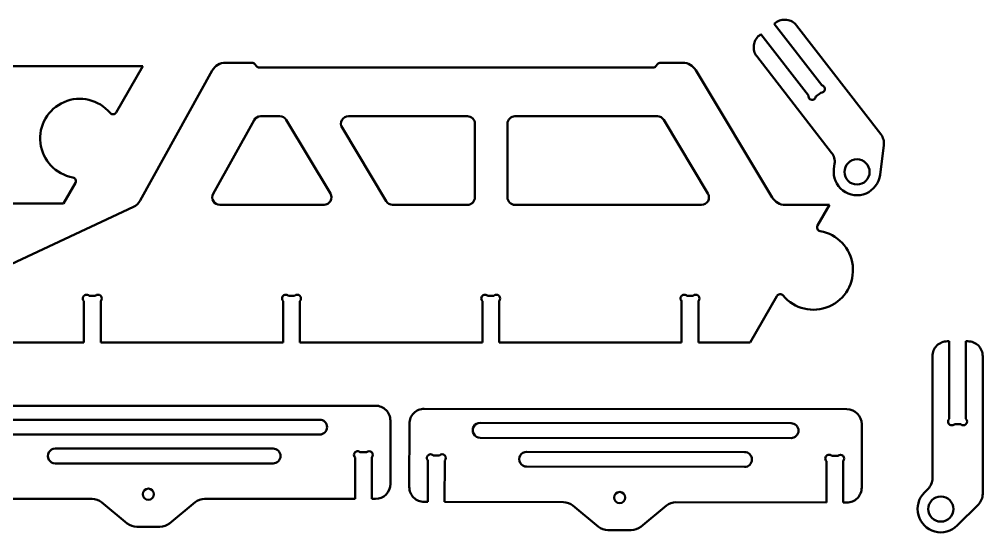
# Model space of a CAD drawing. Header units: millimetres. Extents: x -5696 to 5717, y -1207 to 892.
# Drawn here: x -4682 to -3644, y -568 to -14 of the extents above; entities that cross this region are included whole.
import ezdxf

# ---------------------------------------------------------------- set-up
doc = ezdxf.new("R2010")
doc.units = ezdxf.units.MM
doc.header["$MEASUREMENT"] = 0
doc.layers.add('layer 1', color=7, linetype='Continuous')

msp = doc.modelspace()

# ---------------------------------------------------------------- linework, layer by layer
at = {"layer": 'layer 1', "lineweight": 50}
for points in [[(-3869.1625, -18.9761), (-3869.1625, -18.9761), (-3867.5778, -17.7463), (-3867.5778, -17.7463)], [(-3817.9147, -85.0177), (-3817.9147, -85.0177), (-3869.1625, -18.9761), (-3869.1625, -18.9761)], [(-3845.0608, -20.5864), (-3845.0608, -20.5864), (-3754.2228, -137.6468), (-3754.2228, -137.6468)], [(-3885.0106, -31.2741), (-3885.0106, -31.2741), (-3883.4259, -30.0444), (-3883.4259, -30.0444)], [(-3883.4259, -30.0444), (-3883.4259, -30.0444), (-3832.1781, -96.0859), (-3832.1781, -96.0859)], [(-4460.4405, -60.7892), (-4466.274, -60.7892), (-4471.6482, -63.9548), (-4474.4764, -69.0569)], [(-4431.6443, -60.7892), (-4431.6443, -60.7892), (-4460.4405, -60.7892), (-4460.4405, -60.7892)], [(-4428.571, -62.2224), (-4429.3332, -61.3139), (-4430.4584, -60.7892), (-4431.6443, -60.7892)], [(-4426.768, -64.3711), (-4426.768, -64.3711), (-4428.571, -62.2224), (-4428.571, -62.2224)], [(-3994.671, -62.2224), (-3994.671, -62.2224), (-3996.474, -64.3711), (-3996.474, -64.3711)], [(-3991.5976, -60.7892), (-3992.7836, -60.7892), (-3993.9087, -61.3139), (-3994.671, -62.2224)], [(-3967.443, -60.7892), (-3967.443, -60.7892), (-3991.5976, -60.7892), (-3991.5976, -60.7892)], [(-3953.6871, -68.5719), (-3956.5886, -63.743), (-3961.8095, -60.7892), (-3967.443, -60.7892)], [(-3807.2881, -157.6098), (-3807.2881, -157.6098), (-3887.8507, -53.791), (-3887.8507, -53.791)], [(-4549.2709, -64.3128), (-4549.2709, -64.3128), (-4689.9966, -64.3128), (-4689.9966, -64.3128)], [(-4578.0956, -114.2385), (-4578.0956, -114.2385), (-4549.2709, -64.3128), (-4549.2709, -64.3128)], [(-4474.4764, -69.0569), (-4474.4764, -69.0569), (-4552.1025, -209.0982), (-4552.1025, -209.0982)], [(-4426.768, -64.3711), (-4426.0056, -65.2795), (-4424.8804, -65.8042), (-4423.6946, -65.8042)], [(-3999.5474, -65.8042), (-3999.5474, -65.8042), (-4423.6946, -65.8042), (-4423.6946, -65.8042)], [(-3999.5474, -65.8042), (-3998.3615, -65.8042), (-3997.2363, -65.2795), (-3996.474, -64.3711)], [(-3871.1865, -205.8761), (-3871.1865, -205.8761), (-3953.6871, -68.5719), (-3953.6871, -68.5719)], [(-3824.2172, -97.09), (-3824.2172, -97.09), (-3818.9189, -92.9786), (-3818.9189, -92.9786)], [(-4473.4854, -201.7446), (-4473.4854, -201.7446), (-4429.5636, -122.5076), (-4429.5636, -122.5076)], [(-4422.5456, -118.3738), (-4425.4625, -118.3738), (-4428.1495, -119.9566), (-4429.5636, -122.5076)], [(-4422.5456, -118.3738), (-4422.5456, -118.3738), (-4401.7219, -118.3738), (-4401.7219, -118.3738)], [(-4394.844, -122.2651), (-4396.2947, -119.8507), (-4398.9051, -118.3738), (-4401.7219, -118.3738)], [(-4394.844, -122.2651), (-4394.844, -122.2651), (-4347.2336, -201.5021), (-4347.2336, -201.5021)], [(-4327.8347, -118.3738), (-4327.8347, -118.3738), (-4199.5912, -118.3738), (-4199.5912, -118.3738)], [(-4148.4382, -118.3738), (-4148.4382, -118.3738), (-3995.0005, -118.3738), (-3995.0005, -118.3738)], [(-3988.1226, -122.2651), (-3989.5734, -119.8507), (-3992.1838, -118.3738), (-3995.0005, -118.3738)], [(-3988.1226, -122.2651), (-3988.1226, -122.2651), (-3940.5122, -201.5021), (-3940.5122, -201.5021)], [(-4287.1023, -209.7674), (-4287.1023, -209.7674), (-4334.7126, -130.5304), (-4334.7126, -130.5304)], [(-4191.5672, -126.3978), (-4191.5672, -126.3978), (-4191.5672, -205.6348), (-4191.5672, -205.6348)], [(-4156.4622, -205.6348), (-4156.4622, -205.6348), (-4156.4622, -126.3978), (-4156.4622, -126.3978)], [(-3750.9794, -149.4934), (-3750.4468, -145.2707), (-3751.6135, -141.0094), (-3754.2228, -137.6468)], [(-3750.9794, -149.4934), (-3750.9794, -149.4934), (-3754.9974, -181.3492), (-3754.9974, -181.3492)], [(-3804.0447, -169.4564), (-3803.5121, -165.2337), (-3804.6788, -160.9724), (-3807.288, -157.6098)], [(-3804.7533, -175.0735), (-3804.7533, -175.0735), (-3804.0447, -169.4564), (-3804.0447, -169.4564)], [(-4634.7363, -212.3431), (-4634.7363, -212.3431), (-4621.8872, -190.0878), (-4621.8872, -190.0878)], [(-4199.5912, -213.6588), (-4195.1596, -213.6588), (-4191.5672, -210.0663), (-4191.5672, -205.6348)], [(-3871.1865, -205.8761), (-3868.285, -210.7049), (-3863.0641, -213.6588), (-3857.4306, -213.6588)], [(-4559.3563, -215.8624), (-4559.3563, -215.8624), (-4766.0246, -312.2335), (-4766.0246, -312.2335)], [(-4725.9568, -212.3431), (-4725.9568, -212.3431), (-4634.7363, -212.3431), (-4634.7363, -212.3431)], [(-4559.3563, -215.8624), (-4556.2848, -214.4302), (-4553.7455, -212.0623), (-4552.1025, -209.0982)], [(-4354.1115, -213.6588), (-4354.1115, -213.6588), (-4466.4674, -213.6588), (-4466.4674, -213.6588)], [(-4287.1023, -209.7674), (-4285.6516, -212.1818), (-4283.0411, -213.6588), (-4280.2243, -213.6588)], [(-4199.5912, -213.6588), (-4199.5912, -213.6588), (-4280.2243, -213.6588), (-4280.2243, -213.6588)], [(-3947.3901, -213.6588), (-3947.3901, -213.6588), (-4148.4382, -213.6588), (-4148.4382, -213.6588)], [(-3809.4967, -213.6588), (-3809.4967, -213.6588), (-3857.4306, -213.6588), (-3857.4306, -213.6588)], [(-3822.3459, -235.9141), (-3822.3459, -235.9141), (-3809.4967, -213.6588), (-3809.4967, -213.6588)], [(-4612.8044, -361.6892), (-4612.8044, -361.6892), (-4612.8044, -317.213), (-4612.8044, -317.213)], [(-4607.1307, -311.5392), (-4607.1307, -311.5392), (-4600.4243, -311.5392), (-4600.4243, -311.5392)], [(-4594.7504, -317.213), (-4594.7504, -317.213), (-4594.7504, -361.6892), (-4594.7504, -361.6892)], [(-4398.1624, -361.6892), (-4398.1624, -361.6892), (-4398.1624, -317.213), (-4398.1624, -317.213)], [(-4392.4886, -311.5392), (-4392.4886, -311.5392), (-4385.7823, -311.5392), (-4385.7823, -311.5392)], [(-4380.1084, -317.213), (-4380.1084, -317.213), (-4380.1084, -361.6892), (-4380.1084, -361.6892)], [(-4183.5204, -361.6892), (-4183.5204, -361.6892), (-4183.5204, -317.213), (-4183.5204, -317.213)], [(-4177.8466, -311.5392), (-4177.8466, -311.5392), (-4171.1403, -311.5392), (-4171.1403, -311.5392)], [(-4165.4664, -317.213), (-4165.4664, -317.213), (-4165.4664, -361.6892), (-4165.4664, -361.6892)], [(-3968.8785, -361.6892), (-3968.8785, -361.6892), (-3968.8785, -317.213), (-3968.8785, -317.213)], [(-3963.2046, -311.5392), (-3963.2046, -311.5392), (-3956.4982, -311.5392), (-3956.4982, -311.5392)], [(-3950.8245, -317.213), (-3950.8245, -317.213), (-3950.8245, -361.6892), (-3950.8245, -361.6892)], [(-3894.9622, -361.6892), (-3894.9622, -361.6892), (-3866.1375, -311.7634), (-3866.1375, -311.7634)], [(-4697.0564, -361.6892), (-4697.0564, -361.6892), (-4612.8044, -361.6892), (-4612.8044, -361.6892)], [(-4594.7504, -361.6892), (-4594.7504, -361.6892), (-4398.1624, -361.6892), (-4398.1624, -361.6892)], [(-4380.1084, -361.6892), (-4380.1084, -361.6892), (-4183.5204, -361.6892), (-4183.5204, -361.6892)], [(-4165.4664, -361.6892), (-4165.4664, -361.6892), (-3968.8785, -361.6892), (-3968.8785, -361.6892)], [(-3950.8245, -361.6892), (-3950.8245, -361.6892), (-3894.9622, -361.6892), (-3894.9622, -361.6892)], [(-3682.5521, -360.4713), (-3682.5521, -360.4713), (-3680.5461, -360.4713), (-3680.5461, -360.4713)], [(-3680.5461, -360.4713), (-3680.5461, -360.4713), (-3680.5461, -444.0644), (-3680.5461, -444.0644)], [(-3662.4921, -360.4713), (-3662.4921, -360.4713), (-3660.4861, -360.4713), (-3660.4861, -360.4713)], [(-3662.4921, -444.0644), (-3662.4921, -444.0644), (-3662.4921, -360.4713), (-3662.4921, -360.4713)], [(-3698.6001, -507.9295), (-3698.6001, -507.9295), (-3698.6001, -376.5193), (-3698.6001, -376.5193)], [(-3644.4381, -376.5193), (-3644.4381, -376.5193), (-3644.4381, -524.6904), (-3644.4381, -524.6904)], [(-4298.6615, -429.7852), (-4298.6615, -429.7852), (-4754.0235, -429.7852), (-4754.0235, -429.7852)], [(-3790.7291, -433.6978), (-3790.7291, -433.6978), (-4246.0906, -433.0541), (-4246.0906, -433.0541)], [(-3774.7039, -449.7685), (-3774.6913, -440.9054), (-3781.866, -433.7103), (-3790.729, -433.6978)], [(-4693.8435, -444.8302), (-4693.8435, -444.8302), (-4358.8415, -444.8302), (-4358.8415, -444.8302)], [(-4282.6135, -514.0372), (-4282.6135, -514.0372), (-4282.6135, -445.8332), (-4282.6135, -445.8332)], [(-4262.1613, -449.0794), (-4262.1613, -449.0794), (-4262.2578, -517.2833), (-4262.2578, -517.2833)], [(-4185.932, -448.1841), (-4185.932, -448.1841), (-3850.9304, -448.6577), (-3850.9304, -448.6577)], [(-3774.8003, -517.9724), (-3774.8003, -517.9724), (-3774.7039, -449.7685), (-3774.7039, -449.7685)], [(-3674.8724, -449.7383), (-3674.8724, -449.7383), (-3668.166, -449.7383), (-3668.166, -449.7383)], [(-4358.8415, -460.8782), (-4358.8415, -460.8782), (-4693.8435, -460.8782), (-4693.8435, -460.8782)], [(-3850.953, -464.7057), (-3850.953, -464.7057), (-4185.9547, -464.2321), (-4185.9547, -464.2321)], [(-4643.6935, -475.9232), (-4643.6935, -475.9232), (-4408.9915, -475.9232), (-4408.9915, -475.9232)], [(-4320.7275, -530.0852), (-4320.7275, -530.0852), (-4320.7275, -485.609), (-4320.7275, -485.609)], [(-4315.0537, -479.9352), (-4315.0537, -479.9352), (-4308.3474, -479.9352), (-4308.3474, -479.9352)], [(-4302.6735, -485.609), (-4302.6735, -485.609), (-4302.6735, -530.0852), (-4302.6735, -530.0852)], [(-4236.4758, -483.2177), (-4236.4758, -483.2177), (-4229.7694, -483.2272), (-4229.7694, -483.2272)], [(-4135.826, -479.348), (-4135.826, -479.348), (-3901.1242, -479.6797), (-3901.1242, -479.6797)], [(-3807.1922, -483.8245), (-3807.1922, -483.8245), (-3800.4858, -483.8341), (-3800.4858, -483.8341)], [(-4408.9915, -491.9712), (-4408.9915, -491.9712), (-4643.6935, -491.9712), (-4643.6935, -491.9712)], [(-4242.2205, -533.3596), (-4242.2205, -533.3596), (-4242.1576, -488.8835), (-4242.1576, -488.8835)], [(-4224.1036, -488.9091), (-4224.1036, -488.9091), (-4224.1665, -533.3852), (-4224.1665, -533.3852)], [(-3901.1469, -495.7277), (-3901.1469, -495.7277), (-4135.8487, -495.396), (-4135.8487, -495.396)], [(-3812.9369, -533.9665), (-3812.9369, -533.9665), (-3812.874, -489.4904), (-3812.874, -489.4904)], [(-3794.82, -489.5159), (-3794.82, -489.5159), (-3794.8829, -533.992), (-3794.8829, -533.992)], [(-3703.3005, -519.2772), (-3700.291, -516.2677), (-3698.6002, -512.1858), (-3698.6001, -507.9296)], [(-4298.6615, -530.0852), (-4289.7985, -530.0852), (-4282.6136, -522.9003), (-4282.6135, -514.0373)], [(-3707.3039, -523.2806), (-3707.3039, -523.2806), (-3703.3005, -519.2772), (-3703.3005, -519.2772)], [(-3649.1385, -536.038), (-3646.129, -533.0284), (-3644.4382, -528.9466), (-3644.4381, -524.6905)], [(-4731.9575, -530.0852), (-4731.9575, -530.0852), (-4604.0553, -530.0852), (-4604.0553, -530.0852)], [(-4593.8691, -533.7323), (-4596.74, -531.3743), (-4600.34, -530.0852), (-4604.0553, -530.0852)], [(-4593.8691, -533.7323), (-4593.8691, -533.7323), (-4566.1172, -556.528), (-4566.1172, -556.528)], [(-4520.6698, -556.528), (-4520.6698, -556.528), (-4492.918, -533.7323), (-4492.918, -533.7323)], [(-4482.7319, -530.0852), (-4486.4471, -530.0852), (-4490.0471, -531.3743), (-4492.918, -533.7323)], [(-4482.7319, -530.0852), (-4482.7319, -530.0852), (-4320.7275, -530.0852), (-4320.7275, -530.0852)], [(-4302.6735, -530.0852), (-4302.6735, -530.0852), (-4298.6615, -530.0852), (-4298.6615, -530.0852)], [(-4246.2325, -533.354), (-4246.2325, -533.354), (-4242.2205, -533.3596), (-4242.2205, -533.3596)], [(-4224.1665, -533.3852), (-4224.1665, -533.3852), (-4096.2643, -533.5659), (-4096.2643, -533.5659)], [(-4086.0833, -537.2276), (-4088.9508, -534.8653), (-4092.5491, -533.5712), (-4096.2643, -533.5659)], [(-4086.0833, -537.2276), (-4086.0833, -537.2276), (-4058.3636, -560.0624), (-4058.3636, -560.0624)], [(-4012.9164, -560.1267), (-4012.9164, -560.1267), (-3985.1323, -537.3702), (-3985.1323, -537.3702)], [(-3974.941, -533.7374), (-3978.6562, -533.7322), (-3982.2582, -535.0162), (-3985.1323, -537.3702)], [(-3974.941, -533.7374), (-3974.941, -533.7374), (-3812.9369, -533.9665), (-3812.9369, -533.9665)], [(-3794.8829, -533.992), (-3794.8829, -533.992), (-3790.8709, -533.9976), (-3790.8709, -533.9976)], [(-3649.1385, -536.038), (-3649.1385, -536.038), (-3671.8425, -558.7419), (-3671.8425, -558.7419)], [(-4566.1172, -556.528), (-4563.2463, -558.8862), (-4559.6462, -560.1752), (-4555.931, -560.1752)], [(-4555.931, -560.1752), (-4555.931, -560.1752), (-4530.856, -560.1752), (-4530.856, -560.1752)], [(-4530.856, -560.1752), (-4527.1408, -560.1752), (-4523.5407, -558.8862), (-4520.6698, -556.528)], [(-4058.3636, -560.0624), (-4055.4962, -562.4246), (-4051.8979, -563.7187), (-4048.1827, -563.7239)], [(-4023.1077, -563.7594), (-4019.3926, -563.7647), (-4015.7906, -562.4807), (-4012.9164, -560.1267)], [(-4048.1827, -563.7239), (-4048.1827, -563.7239), (-4023.1077, -563.7594), (-4023.1077, -563.7594)]]:
    msp.add_open_spline(points, degree=3, dxfattribs=at)
for points, knots in [([(-3845.0608, -20.5864), (-3847.6701, -17.2238), (-3851.5083, -15.0356), (-3855.731, -14.503), (-3855.731, -14.503), (-3859.9538, -13.9704), (-3864.2152, -15.137), (-3867.5778, -17.7463)], [0, 0, 0, 0, 0.333333333, 0.333333333, 0.333333333, 0.333333333, 1, 1, 1, 1]), ([(-3885.0106, -31.2741), (-3888.3732, -33.8834), (-3890.5614, -37.7216), (-3891.0941, -41.9443), (-3891.0941, -41.9443), (-3891.6267, -46.1671), (-3890.46, -50.4285), (-3887.8507, -53.791)], [0, 0, 0, 0, 0.333333333, 0.333333333, 0.333333333, 0.333333333, 1, 1, 1, 1]), ([(-3818.9189, -92.9786), (-3816.7206, -93.2558), (-3814.7137, -91.6986), (-3814.4364, -89.5002), (-3814.4364, -89.5002), (-3814.1591, -87.3018), (-3815.7164, -85.2949), (-3817.9147, -85.0177)], [0, 0, 0, 0, 0.333333333, 0.333333333, 0.333333333, 0.333333333, 1, 1, 1, 1]), ([(-4584.6491, -114.8046), (-4596.7382, -100.3329), (-4616.8991, -95.5235), (-4634.2191, -102.9795), (-4634.2191, -102.9795), (-4651.5391, -110.4356), (-4661.9024, -128.3853), (-4659.6995, -147.1129), (-4659.6995, -147.1129), (-4657.4966, -165.8406), (-4643.2511, -180.8957), (-4624.6737, -184.1292)], [0, 0, 0, 0, 0.25, 0.25, 0.25, 0.25, 0.5, 0.5, 0.5, 0.5, 1, 1, 1, 1]), ([(-3832.1781, -96.0859), (-3832.3574, -97.5079), (-3831.7646, -98.9177), (-3830.6226, -99.784), (-3830.6226, -99.784), (-3829.4807, -100.6504), (-3827.9634, -100.8418), (-3826.6421, -100.2862), (-3826.6421, -100.2862), (-3825.3209, -99.7304), (-3824.3965, -98.512), (-3824.2172, -97.09)], [0, 0, 0, 0, 0.25, 0.25, 0.25, 0.25, 0.5, 0.5, 0.5, 0.5, 1, 1, 1, 1]), ([(-4584.6491, -114.8046), (-4583.8089, -115.8104), (-4582.5305, -116.3424), (-4581.2249, -116.2296), (-4581.2249, -116.2296), (-4579.9192, -116.1169), (-4578.7509, -115.3735), (-4578.0956, -114.2385)], [0, 0, 0, 0, 0.333333333, 0.333333333, 0.333333333, 0.333333333, 1, 1, 1, 1]), ([(-4327.8347, -118.3738), (-4330.7265, -118.3738), (-4333.3946, -119.9297), (-4334.8185, -122.4465), (-4334.8185, -122.4465), (-4336.2425, -124.9634), (-4336.202, -128.0517), (-4334.7126, -130.5304)], [0, 0, 0, 0, 0.333333333, 0.333333333, 0.333333333, 0.333333333, 1, 1, 1, 1]), ([(-4191.5672, -126.3978), (-4191.5672, -124.2697), (-4192.4125, -122.2287), (-4193.9173, -120.724), (-4193.9173, -120.724), (-4195.4221, -119.2192), (-4197.463, -118.3738), (-4199.5912, -118.3738)], [0, 0, 0, 0, 0.333333333, 0.333333333, 0.333333333, 0.333333333, 1, 1, 1, 1]), ([(-4148.4382, -118.3738), (-4150.5662, -118.3738), (-4152.6071, -119.2192), (-4154.1119, -120.724), (-4154.1119, -120.724), (-4155.6167, -122.2287), (-4156.4622, -124.2697), (-4156.4622, -126.3978)], [0, 0, 0, 0, 0.333333333, 0.333333333, 0.333333333, 0.333333333, 1, 1, 1, 1]), ([(-3766.3348, -178.2113), (-3766.3348, -170.7332), (-3772.3971, -164.6709), (-3779.8753, -164.6708), (-3779.8753, -164.6708), (-3787.3535, -164.6708), (-3793.4158, -170.7332), (-3793.4158, -178.2113), (-3793.4158, -178.2113), (-3793.4158, -185.6895), (-3787.3536, -191.7518), (-3779.8754, -191.7518), (-3779.8754, -191.7518), (-3772.3972, -191.7519), (-3766.3348, -185.6897), (-3766.3348, -178.2114)], [0, 0, 0, 0, 0.2, 0.2, 0.2, 0.2, 0.4, 0.4, 0.4, 0.4, 0.6, 0.6, 0.6, 0.6, 1, 1, 1, 1]), ([(-3804.7533, -175.0735), (-3805.8743, -183.9615), (-3802.1685, -192.7725), (-3795.0318, -198.1873), (-3795.0318, -198.1873), (-3787.895, -203.6022), (-3778.4117, -204.7984), (-3770.1539, -201.3252), (-3770.1539, -201.3252), (-3761.8961, -197.8521), (-3756.1185, -190.2373), (-3754.9974, -181.3492)], [0, 0, 0, 0, 0.25, 0.25, 0.25, 0.25, 0.5, 0.5, 0.5, 0.5, 1, 1, 1, 1]), ([(-4621.8872, -190.0878), (-4621.2319, -188.9529), (-4621.1723, -187.5694), (-4621.7274, -186.3823), (-4621.7274, -186.3823), (-4622.2826, -185.1951), (-4623.3826, -184.354), (-4624.6737, -184.1292)], [0, 0, 0, 0, 0.333333333, 0.333333333, 0.333333333, 0.333333333, 1, 1, 1, 1]), ([(-4473.4854, -201.7446), (-4474.863, -204.2301), (-4474.8234, -207.2587), (-4473.3811, -209.7072), (-4473.3811, -209.7072), (-4471.9389, -212.1558), (-4469.3091, -213.6588), (-4466.4674, -213.6588)], [0, 0, 0, 0, 0.333333333, 0.333333333, 0.333333333, 0.333333333, 1, 1, 1, 1]), ([(-4354.1115, -213.6588), (-4351.2198, -213.6588), (-4348.5517, -212.1028), (-4347.1278, -209.586), (-4347.1278, -209.586), (-4345.7038, -207.0691), (-4345.7442, -203.9808), (-4347.2336, -201.5021)], [0, 0, 0, 0, 0.333333333, 0.333333333, 0.333333333, 0.333333333, 1, 1, 1, 1]), ([(-4156.4622, -205.6348), (-4156.4622, -207.7628), (-4155.6167, -209.8038), (-4154.1119, -211.3086), (-4154.1119, -211.3086), (-4152.6071, -212.8133), (-4150.5662, -213.6588), (-4148.4382, -213.6588)], [0, 0, 0, 0, 0.333333333, 0.333333333, 0.333333333, 0.333333333, 1, 1, 1, 1]), ([(-3947.3901, -213.6588), (-3944.4985, -213.6588), (-3941.8304, -212.1028), (-3940.4064, -209.586), (-3940.4064, -209.586), (-3938.9825, -207.0691), (-3939.0229, -203.9808), (-3940.5122, -201.5021)], [0, 0, 0, 0, 0.333333333, 0.333333333, 0.333333333, 0.333333333, 1, 1, 1, 1]), ([(-3822.3459, -235.9141), (-3823.0011, -237.0491), (-3823.0608, -238.4326), (-3822.5057, -239.6197), (-3822.5057, -239.6197), (-3821.9505, -240.8068), (-3820.8505, -241.648), (-3819.5593, -241.8726)], [0, 0, 0, 0, 0.333333333, 0.333333333, 0.333333333, 0.333333333, 1, 1, 1, 1]), ([(-3859.584, -311.1973), (-3847.4949, -325.669), (-3827.3341, -330.4785), (-3810.0141, -323.0224), (-3810.0141, -323.0224), (-3792.6941, -315.5664), (-3782.3308, -297.6168), (-3784.5336, -278.8892), (-3784.5336, -278.8892), (-3786.7364, -260.1616), (-3800.9818, -245.1064), (-3819.5591, -241.8727)], [0, 0, 0, 0, 0.25, 0.25, 0.25, 0.25, 0.5, 0.5, 0.5, 0.5, 1, 1, 1, 1]), ([(-4607.1307, -311.5392), (-4608.1442, -310.5257), (-4609.6214, -310.1298), (-4611.0059, -310.5008), (-4611.0059, -310.5008), (-4612.3904, -310.8718), (-4613.4718, -311.9533), (-4613.8428, -313.3377), (-4613.8428, -313.3377), (-4614.2138, -314.7222), (-4613.818, -316.1995), (-4612.8044, -317.213)], [0, 0, 0, 0, 0.25, 0.25, 0.25, 0.25, 0.5, 0.5, 0.5, 0.5, 1, 1, 1, 1]), ([(-4594.7504, -317.213), (-4593.1836, -315.6462), (-4593.1836, -313.106), (-4594.7504, -311.5392), (-4594.7504, -311.5392), (-4596.3172, -309.9724), (-4598.8575, -309.9724), (-4600.4243, -311.5392)], [0, 0, 0, 0, 0.333333333, 0.333333333, 0.333333333, 0.333333333, 1, 1, 1, 1]), ([(-4392.4886, -311.5392), (-4393.5022, -310.5257), (-4394.9794, -310.1298), (-4396.3639, -310.5008), (-4396.3639, -310.5008), (-4397.7484, -310.8718), (-4398.8298, -311.9533), (-4399.2008, -313.3377), (-4399.2008, -313.3377), (-4399.5718, -314.7222), (-4399.1759, -316.1995), (-4398.1624, -317.213)], [0, 0, 0, 0, 0.25, 0.25, 0.25, 0.25, 0.5, 0.5, 0.5, 0.5, 1, 1, 1, 1]), ([(-4380.1084, -317.213), (-4378.5416, -315.6462), (-4378.5416, -313.106), (-4380.1084, -311.5392), (-4380.1084, -311.5392), (-4381.6752, -309.9724), (-4384.2155, -309.9724), (-4385.7823, -311.5392)], [0, 0, 0, 0, 0.333333333, 0.333333333, 0.333333333, 0.333333333, 1, 1, 1, 1]), ([(-4177.8466, -311.5392), (-4178.8602, -310.5257), (-4180.3374, -310.1298), (-4181.7219, -310.5008), (-4181.7219, -310.5008), (-4183.1065, -310.8718), (-4184.1879, -311.9533), (-4184.5588, -313.3377), (-4184.5588, -313.3377), (-4184.9298, -314.7222), (-4184.5339, -316.1995), (-4183.5204, -317.213)], [0, 0, 0, 0, 0.25, 0.25, 0.25, 0.25, 0.5, 0.5, 0.5, 0.5, 1, 1, 1, 1]), ([(-4165.4664, -317.213), (-4163.8997, -315.6462), (-4163.8997, -313.106), (-4165.4664, -311.5392), (-4165.4664, -311.5392), (-4167.0332, -309.9724), (-4169.5735, -309.9724), (-4171.1403, -311.5392)], [0, 0, 0, 0, 0.333333333, 0.333333333, 0.333333333, 0.333333333, 1, 1, 1, 1]), ([(-3963.2046, -311.5392), (-3964.2181, -310.5257), (-3965.6954, -310.1298), (-3967.0799, -310.5008), (-3967.0799, -310.5008), (-3968.4644, -310.8718), (-3969.5459, -311.9533), (-3969.9168, -313.3377), (-3969.9168, -313.3377), (-3970.2878, -314.7222), (-3969.892, -316.1995), (-3968.8785, -317.213)], [0, 0, 0, 0, 0.25, 0.25, 0.25, 0.25, 0.5, 0.5, 0.5, 0.5, 1, 1, 1, 1]), ([(-3950.8245, -317.213), (-3949.2577, -315.6462), (-3949.2577, -313.106), (-3950.8245, -311.5392), (-3950.8245, -311.5392), (-3952.3912, -309.9724), (-3954.9315, -309.9724), (-3956.4982, -311.5392)], [0, 0, 0, 0, 0.333333333, 0.333333333, 0.333333333, 0.333333333, 1, 1, 1, 1]), ([(-3859.584, -311.1973), (-3860.4242, -310.1915), (-3861.7026, -309.6595), (-3863.0083, -309.7722), (-3863.0083, -309.7722), (-3864.3139, -309.8851), (-3865.4822, -310.6284), (-3866.1375, -311.7634)], [0, 0, 0, 0, 0.333333333, 0.333333333, 0.333333333, 0.333333333, 1, 1, 1, 1]), ([(-3682.5521, -360.4713), (-3686.8084, -360.4713), (-3690.8903, -362.162), (-3693.8999, -365.1716), (-3693.8999, -365.1716), (-3696.9094, -368.1812), (-3698.6001, -372.2631), (-3698.6001, -376.5193)], [0, 0, 0, 0, 0.333333333, 0.333333333, 0.333333333, 0.333333333, 1, 1, 1, 1]), ([(-3644.4381, -376.5193), (-3644.4381, -372.2631), (-3646.129, -368.1812), (-3649.1385, -365.1716), (-3649.1385, -365.1716), (-3652.1481, -362.162), (-3656.23, -360.4713), (-3660.4861, -360.4713)], [0, 0, 0, 0, 0.333333333, 0.333333333, 0.333333333, 0.333333333, 1, 1, 1, 1]), ([(-4282.6135, -445.8332), (-4282.6135, -441.577), (-4284.3043, -437.4952), (-4287.3138, -434.4856), (-4287.3138, -434.4856), (-4290.3234, -431.476), (-4294.4054, -429.7852), (-4298.6615, -429.7852)], [0, 0, 0, 0, 0.333333333, 0.333333333, 0.333333333, 0.333333333, 1, 1, 1, 1]), ([(-4246.0906, -433.0541), (-4250.3469, -433.0481), (-4254.4311, -434.733), (-4257.4449, -437.7384), (-4257.4449, -437.7384), (-4260.4588, -440.7437), (-4262.1553, -444.8232), (-4262.1613, -449.0794)], [0, 0, 0, 0, 0.333333333, 0.333333333, 0.333333333, 0.333333333, 1, 1, 1, 1]), ([(-4358.8415, -460.8782), (-4354.41, -460.8782), (-4350.8176, -457.2858), (-4350.8175, -452.8542), (-4350.8175, -452.8542), (-4350.8175, -448.4227), (-4354.4099, -444.8302), (-4358.8415, -444.8302)], [0, 0, 0, 0, 0.333333333, 0.333333333, 0.333333333, 0.333333333, 1, 1, 1, 1]), ([(-3680.5461, -444.0644), (-3681.5597, -445.0779), (-3681.9556, -446.5553), (-3681.5845, -447.9397), (-3681.5845, -447.9397), (-3681.2136, -449.3243), (-3680.1322, -450.4057), (-3678.7477, -450.7766), (-3678.7477, -450.7766), (-3677.3631, -451.1476), (-3675.8859, -450.7518), (-3674.8724, -449.7383)], [0, 0, 0, 0, 0.25, 0.25, 0.25, 0.25, 0.5, 0.5, 0.5, 0.5, 1, 1, 1, 1]), ([(-3668.166, -449.7383), (-3666.5992, -451.3051), (-3664.059, -451.3051), (-3662.4922, -449.7383), (-3662.4922, -449.7383), (-3660.9255, -448.1715), (-3660.9254, -445.6312), (-3662.4921, -444.0644)], [0, 0, 0, 0, 0.333333333, 0.333333333, 0.333333333, 0.333333333, 1, 1, 1, 1]), ([(-4185.932, -448.1841), (-4188.7987, -448.18), (-4191.4498, -449.7057), (-4192.8866, -452.1863), (-4192.8866, -452.1863), (-4194.3235, -454.6669), (-4194.3278, -457.7257), (-4192.898, -460.2103), (-4192.898, -460.2103), (-4191.4682, -462.6949), (-4188.8213, -464.228), (-4185.9547, -464.2321)], [0, 0, 0, 0, 0.25, 0.25, 0.25, 0.25, 0.5, 0.5, 0.5, 0.5, 1, 1, 1, 1]), ([(-3850.953, -464.7057), (-3846.5215, -464.712), (-3842.9239, -461.1245), (-3842.9177, -456.693), (-3842.9177, -456.693), (-3842.9114, -452.2615), (-3846.4987, -448.664), (-3850.9303, -448.6577)], [0, 0, 0, 0, 0.333333333, 0.333333333, 0.333333333, 0.333333333, 1, 1, 1, 1]), ([(-4643.6935, -475.9232), (-4646.5602, -475.9232), (-4649.2092, -477.4526), (-4650.6425, -479.9352), (-4650.6425, -479.9352), (-4652.0759, -482.4178), (-4652.0759, -485.4766), (-4650.6425, -487.9592), (-4650.6425, -487.9592), (-4649.2092, -490.4418), (-4646.5602, -491.9712), (-4643.6935, -491.9712)], [0, 0, 0, 0, 0.25, 0.25, 0.25, 0.25, 0.5, 0.5, 0.5, 0.5, 1, 1, 1, 1]), ([(-4408.9915, -491.9712), (-4404.56, -491.9712), (-4400.9675, -488.3788), (-4400.9675, -483.9472), (-4400.9675, -483.9472), (-4400.9675, -479.5157), (-4404.5599, -475.9232), (-4408.9915, -475.9232)], [0, 0, 0, 0, 0.333333333, 0.333333333, 0.333333333, 0.333333333, 1, 1, 1, 1]), ([(-4315.0537, -479.9352), (-4316.0673, -478.9217), (-4317.5445, -478.5258), (-4318.929, -478.8968), (-4318.929, -478.8968), (-4320.3136, -479.2678), (-4321.3949, -480.3492), (-4321.7659, -481.7337), (-4321.7659, -481.7337), (-4322.1369, -483.1182), (-4321.741, -484.5954), (-4320.7275, -485.609)], [0, 0, 0, 0, 0.25, 0.25, 0.25, 0.25, 0.5, 0.5, 0.5, 0.5, 1, 1, 1, 1]), ([(-4302.6735, -485.609), (-4301.1067, -484.0423), (-4301.1067, -481.502), (-4302.6735, -479.9352), (-4302.6735, -479.9352), (-4304.2403, -478.3684), (-4306.7806, -478.3684), (-4308.3474, -479.9352)], [0, 0, 0, 0, 0.333333333, 0.333333333, 0.333333333, 0.333333333, 1, 1, 1, 1]), ([(-4236.4758, -483.2177), (-4237.4878, -482.2028), (-4238.9645, -481.8048), (-4240.3496, -482.1739), (-4240.3496, -482.1739), (-4241.7346, -482.5429), (-4242.8176, -483.6227), (-4243.1905, -485.0068), (-4243.1905, -485.0068), (-4243.5634, -486.3907), (-4243.1697, -487.8685), (-4242.1576, -488.8835)], [0, 0, 0, 0, 0.25, 0.25, 0.25, 0.25, 0.5, 0.5, 0.5, 0.5, 1, 1, 1, 1]), ([(-4224.1036, -488.9091), (-4222.5346, -487.3445), (-4222.531, -484.8042), (-4224.0956, -483.2352), (-4224.0956, -483.2352), (-4225.6601, -481.6662), (-4228.2004, -481.6626), (-4229.7694, -483.2272)], [0, 0, 0, 0, 0.333333333, 0.333333333, 0.333333333, 0.333333333, 1, 1, 1, 1]), ([(-4135.826, -479.348), (-4138.6927, -479.3439), (-4141.3438, -480.8696), (-4142.7806, -483.3501), (-4142.7806, -483.3501), (-4144.2175, -485.8307), (-4144.2218, -488.8895), (-4142.792, -491.3741), (-4142.792, -491.3741), (-4141.3622, -493.8589), (-4138.7154, -495.3919), (-4135.8487, -495.396)], [0, 0, 0, 0, 0.25, 0.25, 0.25, 0.25, 0.5, 0.5, 0.5, 0.5, 1, 1, 1, 1]), ([(-3901.1469, -495.7277), (-3896.7154, -495.734), (-3893.1179, -492.1466), (-3893.1115, -487.7151), (-3893.1115, -487.7151), (-3893.1053, -483.2836), (-3896.6927, -479.6861), (-3901.1242, -479.6797)], [0, 0, 0, 0, 0.333333333, 0.333333333, 0.333333333, 0.333333333, 1, 1, 1, 1]), ([(-3807.1922, -483.8245), (-3808.2043, -482.8096), (-3809.681, -482.4116), (-3811.066, -482.7807), (-3811.066, -482.7807), (-3812.4511, -483.1497), (-3813.534, -484.2296), (-3813.9069, -485.6136), (-3813.9069, -485.6136), (-3814.2799, -486.9975), (-3813.8861, -488.4754), (-3812.874, -489.4904)], [0, 0, 0, 0, 0.25, 0.25, 0.25, 0.25, 0.5, 0.5, 0.5, 0.5, 1, 1, 1, 1]), ([(-3794.82, -489.5159), (-3793.2511, -487.9513), (-3793.2474, -485.4111), (-3794.812, -483.8421), (-3794.812, -483.8421), (-3796.3766, -482.2731), (-3798.9168, -482.2695), (-3800.4858, -483.834)], [0, 0, 0, 0, 0.333333333, 0.333333333, 0.333333333, 0.333333333, 1, 1, 1, 1]), ([(-4262.2578, -517.2833), (-4262.2638, -521.5395), (-4260.5788, -525.6238), (-4257.5735, -528.6376), (-4257.5735, -528.6376), (-4254.5681, -531.6514), (-4250.4886, -533.348), (-4246.2325, -533.354)], [0, 0, 0, 0, 0.333333333, 0.333333333, 0.333333333, 0.333333333, 1, 1, 1, 1]), ([(-3790.8709, -533.9976), (-3786.6147, -534.0036), (-3782.5305, -532.3187), (-3779.5167, -529.3134), (-3779.5167, -529.3134), (-3776.5028, -526.308), (-3774.8063, -522.2285), (-3774.8003, -517.9724)], [0, 0, 0, 0, 0.333333333, 0.333333333, 0.333333333, 0.333333333, 1, 1, 1, 1]), ([(-4537.3755, -525.0702), (-4537.3755, -521.7466), (-4540.0699, -519.0522), (-4543.3935, -519.0522), (-4543.3935, -519.0522), (-4546.7172, -519.0522), (-4549.4115, -521.7466), (-4549.4115, -525.0702), (-4549.4115, -525.0702), (-4549.4115, -528.3939), (-4546.7173, -531.0882), (-4543.3935, -531.0882), (-4543.3935, -531.0882), (-4540.0699, -531.0882), (-4537.3755, -528.3939), (-4537.3755, -525.0702)], [0, 0, 0, 0, 0.2, 0.2, 0.2, 0.2, 0.4, 0.4, 0.4, 0.4, 0.6, 0.6, 0.6, 0.6, 1, 1, 1, 1]), ([(-4029.5775, -528.6367), (-4029.5775, -525.313), (-4032.2719, -522.6187), (-4035.5955, -522.6187), (-4035.5955, -522.6187), (-4038.9192, -522.6187), (-4041.6135, -525.313), (-4041.6135, -528.6367), (-4041.6135, -528.6367), (-4041.6136, -531.9603), (-4038.9193, -534.6547), (-4035.5956, -534.6547), (-4035.5956, -534.6547), (-4032.272, -534.6548), (-4029.5776, -531.9604), (-4029.5775, -528.6368)], [0, 0, 0, 0, 0.2, 0.2, 0.2, 0.2, 0.4, 0.4, 0.4, 0.4, 0.6, 0.6, 0.6, 0.6, 1, 1, 1, 1]), ([(-3707.3039, -523.2806), (-3713.6384, -529.6151), (-3716.1124, -538.8479), (-3713.7938, -547.5011), (-3713.7938, -547.5011), (-3711.4752, -556.1543), (-3704.7162, -562.9132), (-3696.0631, -565.2318), (-3696.0631, -565.2318), (-3687.4099, -567.5505), (-3678.1771, -565.0766), (-3671.8425, -558.7419)], [0, 0, 0, 0, 0.25, 0.25, 0.25, 0.25, 0.5, 0.5, 0.5, 0.5, 1, 1, 1, 1]), ([(-3676.0326, -541.0113), (-3676.0326, -533.533), (-3682.095, -527.4708), (-3689.5731, -527.4708), (-3689.5731, -527.4708), (-3697.0514, -527.4708), (-3703.1136, -533.533), (-3703.1136, -541.0112), (-3703.1136, -541.0112), (-3703.1137, -548.4895), (-3697.0514, -554.5517), (-3689.5732, -554.5518), (-3689.5732, -554.5518), (-3682.0951, -554.5518), (-3676.0327, -548.4896), (-3676.0326, -541.0113)], [0, 0, 0, 0, 0.2, 0.2, 0.2, 0.2, 0.4, 0.4, 0.4, 0.4, 0.6, 0.6, 0.6, 0.6, 1, 1, 1, 1])]:
    msp.add_open_spline(points, degree=3, knots=knots, dxfattribs=at)

doc.saveas('drawing.dxf')
